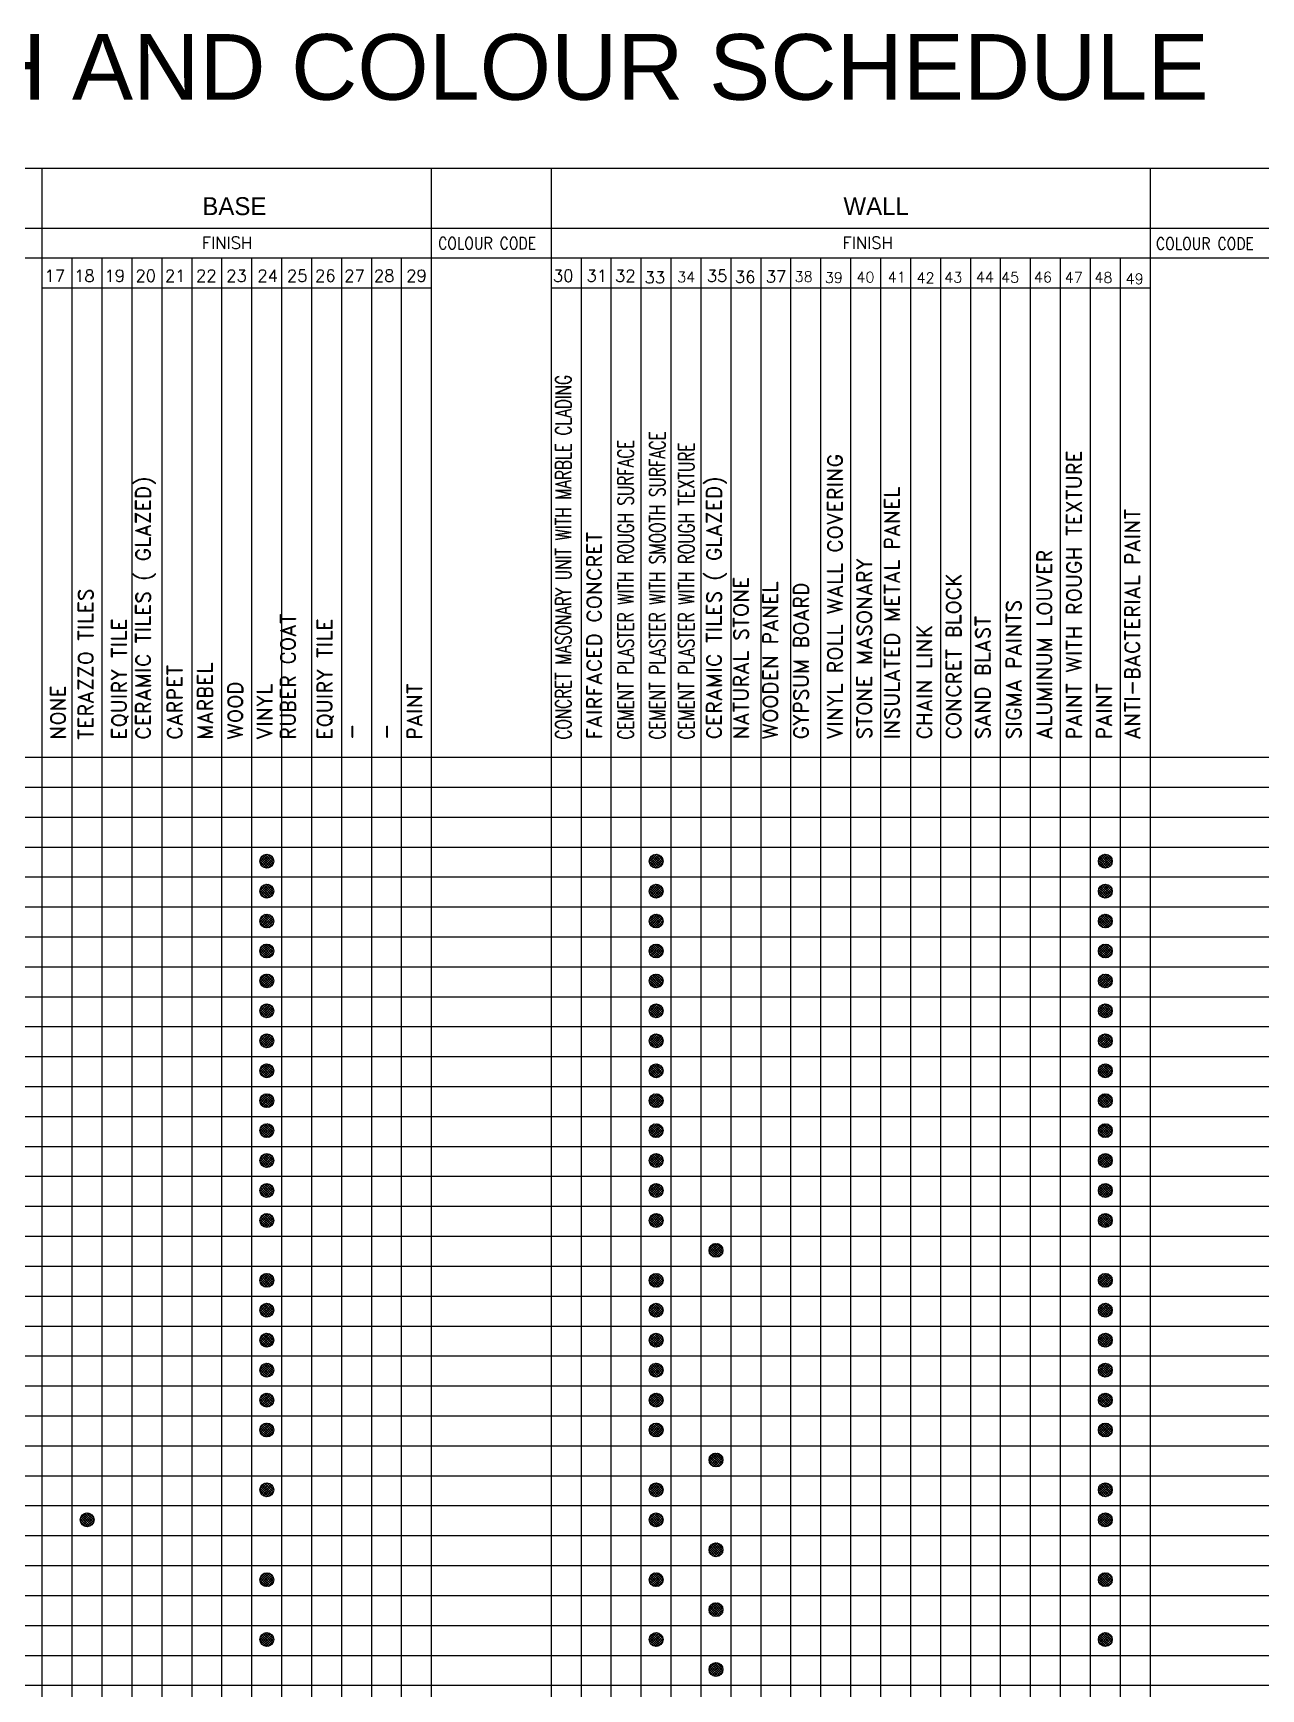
# Model space of a CAD drawing. Extents: x 290399 to 378179, y 5840 to 69216.
# Drawn here: x 310751 to 334119, y 37691 to 69216 of the extents above; entities that cross this region are included whole.
import ezdxf

# ---------------------------------------------------------------- set-up
doc = ezdxf.new("R2010")
doc.units = 0
doc.layers.get('0').update_dxf_attribs({"color": 4, "linetype": 'CONTINUOUS'})
doc.layers.add('TEXT', color=2, linetype='CONTINUOUS')
doc.styles.add('EBORD2', font='romand.shx')
doc.styles.add('STYLE1', font='andlso.ttf')
doc.styles.add('STYLE2', font='swissek.ttf')

msp = doc.modelspace()

# ---------------------------------------------------------------- linework, layer by layer
at = {"color": 2}
for p, q in [((290399, 66645), (378179, 66645)), ((310919, 66645), (310919, 5840)), ((318329, 66645), (318329, 5840)), ((320609, 66645), (320609, 5840)), ((332009, 66645), (332009, 5840)), ((299519, 65505), (378179, 65505)), ((290399, 64935), (378179, 64935)), ((310919, 64365), (318329, 64365)), ((320609, 64365), (332009, 64365)), ((315066, 53442), (315206, 53582)), ((315193, 53318), (315066, 53445)), ((315234, 53323), (315071, 53486)), ((315074, 53404), (315244, 53574)), ((315074, 53496), (315152, 53574)), ((315266, 53337), (315085, 53518)), ((315125, 53340), (315088, 53377)), ((315090, 53374), (315274, 53559)), ((315292, 53357), (315105, 53544)), ((315112, 53350), (315298, 53537)), ((315312, 53383), (315131, 53564)), ((315140, 53332), (315317, 53509)), ((315326, 53415), (315163, 53578)), ((315174, 53320), (315328, 53474)), ((315330, 53457), (315205, 53582)), ((315220, 53320), (315329, 53429)), ((315305, 53529), (315276, 53557)), ((322610, 53318), (322476, 53452)), ((322477, 53436), (322623, 53582)), ((322481, 53486), (322572, 53578)), ((322649, 53325), (322482, 53492)), ((322486, 53399), (322659, 53572)), ((322551, 53331), (322489, 53393)), ((322681, 53340), (322497, 53523)), ((322503, 53370), (322688, 53556)), ((322706, 53361), (322518, 53548)), ((322526, 53347), (322712, 53533)), ((322725, 53388), (322545, 53567)), ((322554, 53329), (322729, 53504)), ((322737, 53421), (322579, 53579)), ((322590, 53319), (322739, 53468)), ((322740, 53465), (322623, 53582)), ((322639, 53322), (322737, 53420)), ((331026, 53463), (331146, 53582)), ((331177, 53319), (331027, 53470)), ((331029, 53420), (331189, 53579)), ((331130, 53321), (331029, 53422)), ((331213, 53330), (331038, 53505)), ((331042, 53387), (331222, 53566)), ((331241, 53347), (331055, 53534)), ((331062, 53360), (331249, 53547)), ((331264, 53371), (331079, 53556)), ((331087, 53339), (331270, 53522)), ((331281, 53400), (331108, 53573)), ((331118, 53324), (331284, 53490)), ((331290, 53437), (331145, 53582)), ((331158, 53318), (331290, 53451)), ((331285, 53488), (331196, 53577)), ((331219, 53333), (331276, 53390)), ((315066, 52890), (315189, 53012)), ((315070, 52847), (315231, 53008)), ((315083, 52815), (315264, 52995)), ((315103, 52788), (315290, 52975)), ((315300, 52796), (315114, 52982)), ((315318, 52824), (315142, 53000)), ((315329, 52860), (315177, 53011)), ((315328, 52907), (315225, 53010)), ((322476, 52882), (322606, 53013)), ((322481, 52842), (322647, 53007)), ((322493, 52945), (322543, 52996)), ((322496, 52810), (322678, 52993)), ((322691, 52777), (322505, 52963)), ((322517, 52785), (322704, 52972)), ((322713, 52800), (322528, 52986)), ((322730, 52829), (322557, 53002)), ((322740, 52866), (322594, 53012)), ((322736, 52916), (322644, 53008)), ((331027, 52864), (331174, 53012)), ((331030, 52914), (331125, 53008)), ((331037, 52828), (331210, 53002)), ((331054, 52799), (331239, 52985)), ((331251, 52786), (331063, 52973)), ((331077, 52776), (331262, 52962)), ((331271, 52811), (331089, 52993)), ((331285, 52843), (331121, 53007)), ((331290, 52884), (331162, 53013)), ((331271, 52949), (331227, 52993)), ((315210, 52748), (315066, 52892)), ((315158, 52754), (315072, 52840)), ((315247, 52757), (315075, 52929)), ((315277, 52774), (315092, 52959)), ((315129, 52768), (315311, 52950)), ((315160, 52753), (315325, 52918)), ((315201, 52748), (315330, 52877)), ((315265, 52766), (315312, 52813)), ((322626, 52749), (322477, 52898)), ((322578, 52752), (322479, 52850)), ((322662, 52759), (322487, 52934)), ((322543, 52765), (322723, 52945)), ((322576, 52752), (322736, 52913)), ((322618, 52748), (322740, 52870)), ((331150, 52748), (331026, 52872)), ((331192, 52752), (331030, 52914)), ((331224, 52766), (331044, 52947)), ((331072, 52780), (331058, 52794)), ((331106, 52759), (331280, 52933)), ((331142, 52749), (331289, 52897)), ((331191, 52752), (331286, 52848)), ((315067, 52292), (315217, 52441)), ((315225, 52181), (315068, 52337)), ((315069, 52340), (315169, 52439)), ((315077, 52256), (315252, 52431)), ((315259, 52193), (315080, 52371)), ((315095, 52227), (315281, 52413)), ((315286, 52211), (315099, 52398)), ((315118, 52205), (315304, 52390)), ((315308, 52236), (315124, 52420)), ((315148, 52188), (315320, 52361)), ((315323, 52267), (315154, 52435)), ((315330, 52305), (315193, 52443)), ((315320, 52362), (315249, 52432)), ((322477, 52331), (322587, 52441)), ((322478, 52286), (322633, 52440)), ((322640, 52182), (322480, 52343)), ((322490, 52251), (322667, 52429)), ((322673, 52195), (322493, 52376)), ((322508, 52224), (322695, 52410)), ((322700, 52215), (322513, 52402)), ((322532, 52202), (322717, 52386)), ((322720, 52240), (322538, 52423)), ((322563, 52186), (322732, 52356)), ((322735, 52272), (322570, 52437)), ((322740, 52312), (322610, 52443)), ((322723, 52375), (322673, 52426)), ((331026, 52311), (331158, 52443)), ((331032, 52271), (331198, 52437)), ((331205, 52186), (331034, 52357)), ((331041, 52372), (331097, 52428)), ((331047, 52239), (331229, 52422)), ((331235, 52202), (331050, 52387)), ((331067, 52214), (331254, 52401)), ((331259, 52224), (331072, 52411)), ((331094, 52195), (331274, 52374)), ((331277, 52252), (331100, 52429)), ((331127, 52182), (331287, 52341)), ((331288, 52287), (331135, 52441)), ((331289, 52333), (331181, 52441)), ((315180, 52179), (315067, 52292)), ((315184, 52179), (315330, 52324)), ((315235, 52183), (315325, 52273)), ((322598, 52178), (322476, 52300)), ((322601, 52178), (322740, 52317)), ((322656, 52187), (322732, 52263)), ((331167, 52178), (331026, 52319)), ((331113, 52186), (331034, 52265)), ((331170, 52179), (331290, 52298)), ((315066, 51738), (315201, 51873)), ((315198, 51608), (315066, 51741)), ((315238, 51614), (315072, 51780)), ((315073, 51698), (315240, 51866)), ((315078, 51796), (315143, 51861)), ((315270, 51629), (315087, 51812)), ((315088, 51667), (315271, 51851)), ((315295, 51650), (315108, 51837)), ((315109, 51643), (315296, 51829)), ((315314, 51677), (315134, 51856)), ((315136, 51623), (315315, 51802)), ((315327, 51710), (315168, 51869)), ((315170, 51611), (315327, 51769)), ((315330, 51753), (315211, 51872)), ((315214, 51609), (315330, 51725)), ((322476, 51731), (322618, 51872)), ((322615, 51608), (322476, 51748)), ((322483, 51784), (322565, 51865)), ((322484, 51693), (322655, 51864)), ((322654, 51616), (322484, 51786)), ((322684, 51632), (322500, 51816)), ((322501, 51663), (322685, 51848)), ((322708, 51654), (322521, 51840)), ((322523, 51639), (322709, 51826)), ((322727, 51681), (322549, 51859)), ((322551, 51621), (322727, 51798)), ((322738, 51716), (322583, 51870)), ((322586, 51610), (322739, 51763)), ((322739, 51761), (322629, 51871)), ((322632, 51610), (322738, 51717)), ((331027, 51759), (331139, 51871)), ((331028, 51714), (331184, 51870)), ((331182, 51610), (331028, 51764)), ((331136, 51610), (331028, 51719)), ((331217, 51622), (331039, 51799)), ((331040, 51680), (331218, 51858)), ((331244, 51640), (331058, 51827)), ((331059, 51653), (331246, 51840)), ((331266, 51664), (331082, 51849)), ((331083, 51631), (331267, 51815)), ((331282, 51694), (331112, 51864)), ((331114, 51616), (331283, 51785)), ((331290, 51732), (331150, 51872)), ((331153, 51608), (331290, 51746)), ((331282, 51787), (331204, 51864)), ((315138, 51622), (315080, 51680)), ((322561, 51617), (322485, 51693)), ((331208, 51618), (331281, 51690)), ((315067, 51186), (315183, 51302)), ((315215, 51039), (315067, 51187)), ((315069, 51142), (315227, 51300)), ((315165, 51042), (315070, 51138)), ((315251, 51049), (315077, 51223)), ((315081, 51108), (315260, 51287)), ((315280, 51066), (315094, 51252)), ((315100, 51081), (315287, 51268)), ((315303, 51089), (315117, 51275)), ((315125, 51060), (315309, 51243)), ((315320, 51118), (315146, 51292)), ((315156, 51045), (315324, 51212)), ((315329, 51154), (315182, 51302)), ((315195, 51038), (315330, 51173)), ((315326, 51204), (315232, 51298)), ((315254, 51050), (315318, 51115)), ((322476, 51178), (322601, 51302)), ((322631, 51040), (322478, 51193)), ((322584, 51040), (322478, 51147)), ((322480, 51136), (322642, 51298)), ((322666, 51051), (322489, 51228)), ((322494, 51104), (322675, 51285)), ((322504, 51252), (322527, 51275)), ((322694, 51069), (322507, 51256)), ((322514, 51077), (322701, 51265)), ((322716, 51093), (322531, 51278)), ((322540, 51057), (322721, 51239)), ((322732, 51123), (322561, 51294)), ((322572, 51043), (322735, 51207)), ((322740, 51161), (322599, 51302)), ((322613, 51038), (322740, 51166)), ((322733, 51214), (322652, 51295)), ((322679, 51059), (322720, 51099)), ((331026, 51159), (331169, 51302)), ((331155, 51038), (331026, 51168)), ((331196, 51043), (331031, 51208)), ((331032, 51211), (331117, 51296)), ((331035, 51122), (331206, 51294)), ((331091, 51056), (331044, 51103)), ((331228, 51058), (331046, 51240)), ((331051, 51092), (331236, 51277)), ((331253, 51078), (331066, 51265)), ((331074, 51068), (331260, 51255)), ((331273, 51105), (331092, 51285)), ((331102, 51051), (331278, 51227)), ((331286, 51137), (331125, 51299)), ((331137, 51040), (331289, 51191)), ((331290, 51180), (331167, 51302)), ((331184, 51040), (331288, 51145)), ((315066, 50587), (315212, 50732)), ((315186, 50469), (315066, 50588)), ((315229, 50472), (315069, 50631)), ((315071, 50637), (315161, 50727)), ((315076, 50550), (315249, 50723)), ((315262, 50485), (315082, 50664)), ((315093, 50520), (315278, 50706)), ((315289, 50504), (315102, 50691)), ((315115, 50497), (315301, 50683)), ((315310, 50529), (315127, 50712)), ((315144, 50480), (315319, 50655)), ((315324, 50561), (315158, 50727)), ((315180, 50469), (315329, 50619)), ((315330, 50601), (315198, 50733)), ((315228, 50471), (315327, 50571)), ((315315, 50662), (315260, 50717)), ((322604, 50468), (322476, 50596)), ((322477, 50580), (322628, 50731)), ((322479, 50628), (322581, 50730)), ((322645, 50473), (322481, 50637)), ((322488, 50545), (322664, 50720)), ((322677, 50487), (322495, 50669)), ((322537, 50489), (322497, 50529)), ((322506, 50517), (322692, 50703)), ((322702, 50508), (322515, 50695)), ((322529, 50494), (322714, 50679)), ((322722, 50534), (322541, 50715)), ((322559, 50478), (322731, 50650)), ((322736, 50566), (322574, 50728)), ((322596, 50469), (322740, 50613)), ((322740, 50608), (322616, 50732)), ((322647, 50474), (322735, 50561)), ((322712, 50682), (322690, 50705)), ((331026, 50606), (331152, 50733)), ((331172, 50469), (331026, 50614)), ((331031, 50565), (331194, 50728)), ((331121, 50473), (331031, 50563)), ((331209, 50478), (331036, 50651)), ((331044, 50533), (331226, 50714)), ((331049, 50676), (331083, 50709)), ((331238, 50495), (331053, 50680)), ((331065, 50507), (331252, 50694)), ((331261, 50517), (331075, 50704)), ((331091, 50487), (331272, 50668)), ((331279, 50546), (331104, 50721)), ((331123, 50473), (331286, 50636)), ((331289, 50582), (331140, 50731)), ((331164, 50468), (331290, 50594)), ((331287, 50630), (331188, 50729)), ((331234, 50492), (331266, 50524)), ((315066, 50017), (315212, 50162)), ((315071, 50067), (315161, 50157)), ((315076, 49980), (315249, 50153)), ((315093, 49950), (315278, 50136)), ((315310, 49959), (315127, 50142)), ((315324, 49991), (315158, 50157)), ((315330, 50031), (315198, 50163)), ((315315, 50092), (315260, 50147)), ((322477, 50010), (322628, 50161)), ((322479, 50058), (322581, 50160)), ((322488, 49975), (322664, 50150)), ((322506, 49947), (322692, 50133)), ((322702, 49938), (322515, 50125)), ((322722, 49964), (322541, 50145)), ((322736, 49996), (322574, 50158)), ((322740, 50038), (322616, 50162)), ((322712, 50112), (322690, 50135)), ((331026, 50036), (331152, 50163)), ((331031, 49995), (331194, 50158)), ((331044, 49963), (331226, 50144)), ((331049, 50106), (331083, 50139)), ((331261, 49947), (331075, 50134)), ((331279, 49976), (331104, 50151)), ((331289, 50012), (331140, 50161)), ((331287, 50060), (331188, 50159)), ((315186, 49899), (315066, 50018)), ((315229, 49902), (315069, 50061)), ((315262, 49915), (315082, 50094)), ((315289, 49934), (315102, 50121)), ((315115, 49927), (315301, 50113)), ((315144, 49910), (315319, 50085)), ((315180, 49899), (315329, 50049)), ((315228, 49901), (315327, 50001)), ((322604, 49898), (322476, 50026)), ((322645, 49903), (322481, 50067)), ((322677, 49917), (322495, 50099)), ((322537, 49919), (322497, 49959)), ((322529, 49924), (322714, 50109)), ((322559, 49908), (322731, 50080)), ((322596, 49899), (322740, 50043)), ((322647, 49904), (322735, 49991)), ((331172, 49899), (331026, 50044)), ((331121, 49903), (331031, 49993)), ((331209, 49908), (331036, 50081)), ((331238, 49925), (331053, 50110)), ((331065, 49937), (331252, 50124)), ((331091, 49917), (331272, 50098)), ((331123, 49903), (331286, 50066)), ((331164, 49898), (331290, 50024)), ((331234, 49922), (331266, 49954)), ((315068, 49482), (315177, 49591)), ((315068, 49436), (315222, 49590)), ((315255, 49341), (315078, 49517)), ((315079, 49402), (315257, 49579)), ((315283, 49359), (315096, 49545)), ((315098, 49374), (315284, 49561)), ((315305, 49382), (315120, 49567)), ((315122, 49352), (315306, 49536)), ((315321, 49412), (315150, 49584)), ((315152, 49336), (315322, 49506)), ((315330, 49449), (315187, 49592)), ((315324, 49502), (315239, 49586)), ((322476, 49474), (322595, 49592)), ((322479, 49430), (322638, 49589)), ((322669, 49343), (322491, 49521)), ((322492, 49397), (322671, 49577)), ((322696, 49362), (322510, 49549)), ((322511, 49370), (322698, 49557)), ((322718, 49386), (322534, 49570)), ((322536, 49349), (322719, 49532)), ((322733, 49417), (322565, 49585)), ((322567, 49334), (322734, 49501)), ((322740, 49456), (322604, 49593)), ((322730, 49513), (322661, 49582)), ((331026, 49454), (331164, 49593)), ((331033, 49416), (331203, 49585)), ((331200, 49335), (331033, 49502)), ((331035, 49510), (331108, 49583)), ((331231, 49350), (331048, 49533)), ((331049, 49385), (331233, 49569)), ((331256, 49371), (331069, 49558)), ((331071, 49361), (331257, 49548)), ((331275, 49398), (331096, 49577)), ((331098, 49342), (331276, 49520)), ((331287, 49432), (331130, 49590)), ((331290, 49476), (331173, 49592)), ((315219, 49330), (315067, 49482)), ((315172, 49330), (315068, 49435)), ((315190, 49328), (315330, 49468)), ((315244, 49336), (315322, 49414)), ((322591, 49329), (322477, 49443)), ((322635, 49331), (322479, 49488)), ((322607, 49328), (322740, 49461)), ((322667, 49342), (322727, 49402)), ((331161, 49328), (331026, 49463)), ((331103, 49340), (331038, 49405)), ((331132, 49331), (331288, 49486)), ((331177, 49329), (331289, 49441)), ((315066, 48882), (315207, 49022)), ((315192, 48758), (315066, 48884)), ((315233, 48763), (315071, 48926)), ((315074, 48935), (315153, 49015)), ((315074, 48844), (315245, 49014)), ((315266, 48777), (315084, 48958)), ((315090, 48814), (315275, 48998)), ((315292, 48797), (315104, 48984)), ((315112, 48790), (315299, 48976)), ((315312, 48823), (315130, 49004)), ((315140, 48771), (315317, 48948)), ((315326, 48855), (315163, 49018)), ((315175, 48760), (315328, 48914)), ((315330, 48896), (315204, 49023)), ((315221, 48760), (315328, 48868)), ((315307, 48966), (315274, 48999)), ((322609, 48758), (322476, 48891)), ((322477, 48875), (322623, 49022)), ((322480, 48925), (322574, 49018)), ((322649, 48764), (322482, 48931)), ((322486, 48839), (322660, 49012)), ((322680, 48779), (322497, 48962)), ((322503, 48810), (322689, 48995)), ((322705, 48800), (322518, 48987)), ((322526, 48786), (322712, 48972)), ((322724, 48827), (322545, 49007)), ((322555, 48769), (322729, 48943)), ((322737, 48860), (322578, 49019)), ((322591, 48759), (322739, 48907)), ((322740, 48904), (322622, 49022)), ((331026, 48902), (331146, 49022)), ((331177, 48759), (331027, 48909)), ((331029, 48859), (331189, 49019)), ((331212, 48770), (331037, 48945)), ((331042, 48826), (331222, 49006)), ((331241, 48787), (331055, 48973)), ((331062, 48799), (331249, 48987)), ((331264, 48811), (331078, 48996)), ((331087, 48779), (331270, 48961)), ((331280, 48840), (331108, 49013)), ((331119, 48764), (331284, 48930)), ((331290, 48877), (331144, 49022)), ((331159, 48758), (331290, 48890)), ((331285, 48927), (331195, 49017)), ((315122, 48782), (315090, 48814)), ((322549, 48772), (322489, 48832)), ((322640, 48762), (322737, 48859)), ((331129, 48761), (331029, 48861)), ((331220, 48773), (331275, 48828)), ((315066, 48312), (315207, 48452)), ((315192, 48188), (315066, 48314)), ((315233, 48193), (315071, 48356)), ((315074, 48365), (315153, 48445)), ((315074, 48274), (315245, 48444)), ((315266, 48207), (315084, 48388)), ((315090, 48244), (315275, 48428)), ((315122, 48212), (315090, 48244)), ((315292, 48227), (315104, 48414)), ((315112, 48220), (315299, 48406)), ((315312, 48253), (315130, 48434)), ((315140, 48201), (315317, 48378)), ((315326, 48285), (315163, 48448)), ((315175, 48190), (315328, 48344)), ((315330, 48326), (315204, 48453)), ((315221, 48190), (315328, 48298)), ((315307, 48396), (315274, 48429)), ((322609, 48188), (322476, 48321)), ((322477, 48305), (322623, 48452)), ((322480, 48355), (322574, 48448)), ((322649, 48194), (322482, 48361)), ((322486, 48269), (322660, 48442)), ((322549, 48202), (322489, 48262)), ((322680, 48209), (322497, 48392)), ((322503, 48240), (322689, 48425)), ((322705, 48230), (322518, 48417)), ((322526, 48216), (322712, 48402)), ((322724, 48257), (322545, 48437)), ((322555, 48199), (322729, 48373)), ((322737, 48290), (322578, 48449)), ((322591, 48189), (322739, 48337)), ((322740, 48334), (322622, 48452)), ((322640, 48192), (322737, 48289)), ((331026, 48332), (331146, 48452)), ((331177, 48189), (331027, 48339)), ((331029, 48289), (331189, 48449)), ((331129, 48191), (331029, 48291)), ((331212, 48200), (331037, 48375)), ((331042, 48256), (331222, 48436)), ((331241, 48217), (331055, 48403)), ((331062, 48229), (331249, 48417)), ((331264, 48241), (331078, 48426)), ((331087, 48209), (331270, 48391)), ((331280, 48270), (331108, 48443)), ((331119, 48194), (331284, 48360)), ((331290, 48307), (331144, 48452)), ((331159, 48188), (331290, 48320)), ((331285, 48357), (331195, 48447)), ((331220, 48203), (331275, 48258)), ((315067, 47731), (315217, 47881)), ((315179, 47619), (315067, 47731)), ((315224, 47621), (315068, 47776)), ((315069, 47779), (315170, 47880)), ((315078, 47695), (315253, 47871)), ((315258, 47632), (315080, 47810)), ((315095, 47667), (315281, 47853)), ((315286, 47651), (315099, 47838)), ((315119, 47644), (315304, 47830)), ((315307, 47675), (315123, 47859)), ((315148, 47628), (315321, 47800)), ((315323, 47706), (315154, 47875)), ((315185, 47619), (315330, 47763)), ((315330, 47745), (315192, 47883)), ((315236, 47624), (315325, 47712)), ((315321, 47800), (315248, 47873)), ((322597, 47618), (322476, 47739)), ((322477, 47770), (322588, 47881)), ((322478, 47725), (322633, 47880)), ((322640, 47622), (322480, 47782)), ((322490, 47691), (322668, 47868)), ((322673, 47635), (322493, 47815)), ((322509, 47663), (322695, 47850)), ((322699, 47654), (322512, 47842)), ((322533, 47641), (322717, 47826)), ((322720, 47680), (322538, 47862)), ((322563, 47626), (322733, 47795)), ((322735, 47711), (322569, 47877)), ((322602, 47618), (322740, 47757)), ((322740, 47751), (322609, 47883)), ((322657, 47627), (322731, 47701)), ((322724, 47814), (322671, 47867)), ((331026, 47750), (331159, 47883)), ((331166, 47618), (331026, 47758)), ((331032, 47710), (331198, 47876)), ((331204, 47626), (331034, 47796)), ((331112, 47626), (331034, 47704)), ((331040, 47810), (331098, 47868)), ((331047, 47679), (331230, 47862)), ((331234, 47642), (331050, 47827)), ((331068, 47654), (331255, 47841)), ((331258, 47664), (331072, 47851)), ((331095, 47634), (331274, 47814)), ((331277, 47692), (331100, 47869)), ((331128, 47621), (331287, 47781)), ((331288, 47726), (331134, 47880)), ((331171, 47619), (331290, 47737)), ((331289, 47772), (331180, 47881)), ((315067, 47161), (315217, 47311)), ((315069, 47209), (315170, 47310)), ((315078, 47125), (315253, 47301)), ((315307, 47105), (315123, 47289)), ((315323, 47136), (315154, 47305)), ((315330, 47175), (315192, 47313)), ((315321, 47230), (315248, 47303)), ((322477, 47200), (322588, 47311)), ((322478, 47155), (322633, 47310)), ((322490, 47121), (322668, 47298)), ((322720, 47110), (322538, 47292)), ((322735, 47141), (322569, 47307)), ((322740, 47181), (322609, 47313)), ((322724, 47244), (322671, 47297)), ((331026, 47180), (331159, 47313)), ((331032, 47140), (331198, 47306)), ((331040, 47240), (331098, 47298)), ((331047, 47109), (331230, 47292)), ((331277, 47122), (331100, 47299)), ((331288, 47156), (331134, 47310)), ((331289, 47202), (331180, 47311)), ((315179, 47049), (315067, 47161)), ((315224, 47051), (315068, 47206)), ((315258, 47062), (315080, 47240)), ((315095, 47097), (315281, 47283)), ((315286, 47081), (315099, 47268)), ((315119, 47074), (315304, 47260)), ((315148, 47058), (315321, 47230)), ((315185, 47049), (315330, 47193)), ((315236, 47054), (315325, 47142)), ((322597, 47048), (322476, 47169)), ((322640, 47052), (322480, 47212)), ((322673, 47065), (322493, 47245)), ((322509, 47093), (322695, 47280)), ((322699, 47084), (322512, 47272)), ((322533, 47071), (322717, 47256)), ((322563, 47056), (322733, 47225)), ((322602, 47048), (322740, 47187)), ((322657, 47057), (322731, 47131)), ((331166, 47048), (331026, 47188)), ((331204, 47056), (331034, 47226)), ((331112, 47056), (331034, 47134)), ((331234, 47072), (331050, 47257)), ((331068, 47084), (331255, 47271)), ((331258, 47094), (331072, 47281)), ((331095, 47064), (331274, 47244)), ((331128, 47051), (331287, 47211)), ((331171, 47049), (331290, 47167)), ((315067, 46591), (315217, 46741)), ((315069, 46639), (315170, 46740)), ((315078, 46555), (315253, 46731)), ((315258, 46492), (315080, 46670)), ((315095, 46527), (315281, 46713)), ((315286, 46511), (315099, 46698)), ((315119, 46504), (315304, 46690)), ((315307, 46535), (315123, 46719)), ((315148, 46488), (315321, 46660)), ((315323, 46566), (315154, 46735)), ((315330, 46605), (315192, 46743)), ((315321, 46660), (315248, 46733)), ((322477, 46630), (322588, 46741)), ((322478, 46585), (322633, 46740)), ((322490, 46551), (322668, 46728)), ((322673, 46495), (322493, 46675)), ((322509, 46523), (322695, 46710)), ((322699, 46514), (322512, 46702)), ((322533, 46501), (322717, 46686)), ((322720, 46540), (322538, 46722)), ((322735, 46571), (322569, 46737)), ((322740, 46611), (322609, 46743)), ((322724, 46674), (322671, 46727)), ((331026, 46610), (331159, 46743)), ((331032, 46570), (331198, 46736)), ((331040, 46670), (331098, 46728)), ((331047, 46539), (331230, 46722)), ((331234, 46502), (331050, 46687)), ((331068, 46514), (331255, 46701)), ((331258, 46524), (331072, 46711)), ((331095, 46494), (331274, 46674)), ((331277, 46552), (331100, 46729)), ((331288, 46586), (331134, 46740)), ((331289, 46632), (331180, 46741)), ((315179, 46479), (315067, 46591)), ((315224, 46481), (315068, 46636)), ((315185, 46479), (315330, 46623)), ((315236, 46484), (315325, 46572)), ((322597, 46478), (322476, 46599)), ((322640, 46482), (322480, 46642)), ((322563, 46486), (322733, 46655)), ((322602, 46478), (322740, 46617)), ((322657, 46487), (322731, 46561)), ((331166, 46478), (331026, 46618)), ((331204, 46486), (331034, 46656)), ((331112, 46486), (331034, 46564)), ((331128, 46481), (331287, 46641)), ((331171, 46479), (331290, 46597)), ((323616, 46051), (323737, 46172)), ((323753, 45908), (323616, 46045)), ((323620, 46008), (323780, 46169)), ((323792, 45915), (323623, 46084)), ((323633, 45976), (323813, 46156)), ((323822, 45931), (323639, 46115)), ((323652, 45949), (323839, 46136)), ((323847, 45952), (323660, 46139)), ((323678, 45928), (323860, 46111)), ((323866, 45980), (323687, 46158)), ((323709, 45914), (323875, 46079)), ((323878, 46014), (323721, 46170)), ((323749, 45908), (323880, 46039)), ((323879, 46058), (323766, 46171)), ((323697, 45918), (323626, 45989)), ((323812, 45924), (323864, 45976)), ((315067, 45491), (315177, 45601)), ((315219, 45340), (315067, 45491)), ((315068, 45446), (315223, 45600)), ((315171, 45341), (315068, 45444)), ((315254, 45350), (315078, 45526)), ((315080, 45411), (315257, 45589)), ((315282, 45368), (315096, 45554)), ((315098, 45384), (315285, 45570)), ((315305, 45392), (315120, 45577)), ((315122, 45362), (315307, 45546)), ((315321, 45421), (315149, 45593)), ((315153, 45346), (315322, 45516)), ((315330, 45459), (315186, 45602)), ((315191, 45338), (315330, 45477)), ((315324, 45510), (315238, 45596)), ((315246, 45347), (315322, 45423)), ((322476, 45483), (322596, 45602)), ((322590, 45339), (322477, 45452)), ((322635, 45341), (322478, 45497)), ((322479, 45440), (322639, 45599)), ((322669, 45353), (322490, 45531)), ((322492, 45407), (322672, 45586)), ((322696, 45371), (322509, 45558)), ((322512, 45380), (322699, 45567)), ((322718, 45396), (322534, 45580)), ((322537, 45359), (322720, 45542)), ((322733, 45427), (322564, 45595)), ((322568, 45344), (322734, 45510)), ((322740, 45465), (322603, 45603)), ((322608, 45338), (322740, 45471)), ((322730, 45522), (322659, 45592)), ((322669, 45353), (322726, 45410)), ((331026, 45464), (331165, 45603)), ((331160, 45338), (331026, 45472)), ((331199, 45345), (331032, 45512)), ((331034, 45425), (331203, 45595)), ((331035, 45519), (331110, 45593)), ((331101, 45351), (331039, 45413)), ((331231, 45360), (331047, 45543)), ((331049, 45395), (331233, 45579)), ((331256, 45381), (331068, 45568)), ((331071, 45371), (331258, 45557)), ((331275, 45408), (331095, 45587)), ((331099, 45352), (331276, 45530)), ((331287, 45441), (331129, 45599)), ((331133, 45340), (331288, 45495)), ((331290, 45485), (331173, 45602)), ((331178, 45340), (331289, 45450)), ((315067, 44921), (315177, 45031)), ((315219, 44770), (315067, 44921)), ((315068, 44876), (315223, 45030)), ((315171, 44771), (315068, 44874)), ((315254, 44780), (315078, 44956)), ((315080, 44841), (315257, 45019)), ((315282, 44798), (315096, 44984)), ((315098, 44814), (315285, 45000)), ((315305, 44822), (315120, 45007)), ((315122, 44792), (315307, 44976)), ((315321, 44851), (315149, 45023)), ((315153, 44776), (315322, 44946)), ((315330, 44889), (315186, 45032)), ((315191, 44768), (315330, 44907)), ((315324, 44940), (315238, 45026)), ((315246, 44777), (315322, 44853)), ((322476, 44913), (322596, 45032)), ((322590, 44769), (322477, 44882)), ((322635, 44771), (322478, 44927)), ((322479, 44870), (322639, 45029)), ((322669, 44783), (322490, 44961)), ((322492, 44837), (322672, 45016)), ((322696, 44801), (322509, 44988)), ((322512, 44810), (322699, 44997)), ((322718, 44826), (322534, 45010)), ((322537, 44789), (322720, 44972)), ((322733, 44857), (322564, 45025)), ((322568, 44774), (322734, 44940)), ((322740, 44895), (322603, 45033)), ((322608, 44768), (322740, 44901)), ((322730, 44952), (322659, 45022)), ((322669, 44783), (322726, 44840)), ((331026, 44894), (331165, 45033)), ((331160, 44768), (331026, 44902)), ((331199, 44775), (331032, 44942)), ((331034, 44855), (331203, 45025)), ((331035, 44949), (331110, 45023)), ((331101, 44781), (331039, 44843)), ((331231, 44790), (331047, 44973)), ((331049, 44825), (331233, 45009)), ((331256, 44811), (331068, 44998)), ((331071, 44801), (331258, 44987)), ((331275, 44838), (331095, 45017)), ((331099, 44782), (331276, 44960)), ((331287, 44871), (331129, 45029)), ((331133, 44770), (331288, 44925)), ((331290, 44915), (331173, 45032)), ((331178, 44770), (331289, 44880)), ((315067, 44351), (315177, 44461)), ((315068, 44306), (315223, 44460)), ((315321, 44281), (315149, 44453)), ((315330, 44319), (315186, 44462)), ((315324, 44370), (315238, 44456)), ((322476, 44343), (322596, 44462)), ((322479, 44300), (322639, 44459)), ((322733, 44287), (322564, 44455)), ((322740, 44325), (322603, 44463)), ((322730, 44382), (322659, 44452)), ((331026, 44324), (331165, 44463)), ((331034, 44285), (331203, 44455)), ((331035, 44379), (331110, 44453)), ((331287, 44301), (331129, 44459)), ((331290, 44345), (331173, 44462)), ((315219, 44200), (315067, 44351)), ((315171, 44201), (315068, 44304)), ((315254, 44210), (315078, 44386)), ((315080, 44271), (315257, 44449)), ((315282, 44228), (315096, 44414)), ((315098, 44244), (315285, 44430)), ((315305, 44252), (315120, 44437)), ((315122, 44222), (315307, 44406)), ((315153, 44206), (315322, 44376)), ((315191, 44198), (315330, 44337)), ((315246, 44207), (315322, 44283)), ((322590, 44199), (322477, 44312)), ((322635, 44201), (322478, 44357)), ((322669, 44213), (322490, 44391)), ((322492, 44267), (322672, 44446)), ((322696, 44231), (322509, 44418)), ((322512, 44240), (322699, 44427)), ((322718, 44256), (322534, 44440)), ((322537, 44219), (322720, 44402)), ((322568, 44204), (322734, 44370)), ((322608, 44198), (322740, 44331)), ((322669, 44213), (322726, 44270)), ((331160, 44198), (331026, 44332)), ((331199, 44205), (331032, 44372)), ((331101, 44211), (331039, 44273)), ((331231, 44220), (331047, 44403)), ((331049, 44255), (331233, 44439)), ((331256, 44241), (331068, 44428)), ((331071, 44231), (331258, 44417)), ((331275, 44268), (331095, 44447)), ((331099, 44212), (331276, 44390)), ((331133, 44200), (331288, 44355)), ((331178, 44200), (331289, 44310)), ((315066, 43768), (315191, 43892)), ((315070, 43726), (315232, 43888)), ((315084, 43694), (315265, 43875)), ((315276, 43653), (315091, 43838)), ((315094, 43842), (315117, 43865)), ((315104, 43667), (315291, 43855)), ((315299, 43675), (315113, 43862)), ((315130, 43647), (315311, 43829)), ((315318, 43703), (315141, 43880)), ((315329, 43738), (315176, 43891)), ((315328, 43785), (315223, 43890)), ((322476, 43761), (322608, 43893)), ((322482, 43721), (322648, 43887)), ((322491, 43822), (322547, 43878)), ((322497, 43689), (322679, 43872)), ((322690, 43656), (322504, 43842)), ((322517, 43664), (322704, 43851)), ((322713, 43679), (322527, 43865)), ((322544, 43645), (322724, 43824)), ((322730, 43708), (322556, 43882)), ((322739, 43744), (322592, 43892)), ((322736, 43794), (322642, 43888)), ((331027, 43743), (331175, 43892)), ((331030, 43792), (331127, 43889)), ((331037, 43707), (331211, 43881)), ((331223, 43645), (331043, 43826)), ((331054, 43678), (331240, 43864)), ((331250, 43665), (331063, 43852)), ((331078, 43655), (331263, 43841)), ((331270, 43690), (331088, 43873)), ((331285, 43722), (331120, 43887)), ((331290, 43762), (331160, 43893)), ((331273, 43825), (331223, 43876)), ((315208, 43628), (315066, 43770)), ((315155, 43635), (315073, 43718)), ((315246, 43637), (315075, 43808)), ((315162, 43633), (315325, 43797)), ((315203, 43628), (315330, 43756)), ((315269, 43649), (315310, 43689)), ((322625, 43629), (322477, 43777)), ((322575, 43632), (322480, 43728)), ((322661, 43639), (322487, 43813)), ((322577, 43632), (322737, 43791)), ((322620, 43629), (322740, 43748)), ((331148, 43628), (331026, 43750)), ((331190, 43632), (331030, 43793)), ((331107, 43638), (331280, 43812)), ((331143, 43629), (331290, 43775)), ((331193, 43633), (331286, 43725)), ((315067, 43170), (315218, 43321)), ((315223, 43060), (315068, 43216)), ((315069, 43218), (315171, 43320)), ((315078, 43135), (315254, 43310)), ((315258, 43072), (315080, 43250)), ((315096, 43107), (315282, 43293)), ((315285, 43091), (315098, 43277)), ((315119, 43084), (315304, 43269)), ((315307, 43115), (315123, 43299)), ((315149, 43068), (315321, 43240)), ((315323, 43145), (315153, 43315)), ((315186, 43059), (315330, 43203)), ((315330, 43184), (315192, 43323)), ((315321, 43239), (315247, 43313)), ((322477, 43209), (322589, 43321)), ((322478, 43164), (322634, 43320)), ((322639, 43062), (322479, 43221)), ((322490, 43130), (322668, 43308)), ((322672, 43075), (322492, 43254)), ((322509, 43103), (322696, 43290)), ((322699, 43094), (322512, 43281)), ((322533, 43081), (322717, 43265)), ((322720, 43119), (322537, 43302)), ((322564, 43066), (322733, 43235)), ((322734, 43151), (322568, 43317)), ((322603, 43058), (322740, 43196)), ((322740, 43191), (322608, 43323)), ((322725, 43252), (322670, 43307)), ((331026, 43189), (331159, 43323)), ((331165, 43058), (331026, 43198)), ((331032, 43149), (331199, 43316)), ((331204, 43066), (331034, 43236)), ((331039, 43249), (331100, 43309)), ((331047, 43118), (331230, 43301)), ((331234, 43082), (331050, 43266)), ((331068, 43093), (331255, 43280)), ((331258, 43104), (331071, 43290)), ((331095, 43074), (331274, 43253)), ((331277, 43131), (331099, 43309)), ((331128, 43061), (331287, 43220)), ((331288, 43166), (331133, 43320)), ((331289, 43211), (331179, 43321)), ((315178, 43059), (315067, 43170)), ((315237, 43064), (315325, 43151)), ((322596, 43059), (322476, 43178)), ((322658, 43068), (322731, 43140)), ((331111, 43067), (331035, 43143)), ((331172, 43059), (331290, 43177)), ((315066, 42616), (315202, 42753)), ((315197, 42488), (315066, 42619)), ((315237, 42494), (315072, 42659)), ((315073, 42577), (315241, 42745)), ((315077, 42673), (315146, 42742)), ((315269, 42508), (315086, 42691)), ((315088, 42546), (315272, 42730)), ((315294, 42529), (315107, 42716)), ((315110, 42522), (315297, 42709)), ((315314, 42556), (315133, 42736)), ((315137, 42503), (315316, 42681)), ((315327, 42589), (315166, 42749)), ((315171, 42491), (315328, 42647)), ((315330, 42631), (315209, 42752)), ((315215, 42489), (315329, 42603)), ((322476, 42609), (322619, 42752)), ((322614, 42488), (322476, 42626)), ((322482, 42661), (322567, 42746)), ((322652, 42496), (322483, 42665)), ((322485, 42572), (322656, 42744)), ((322558, 42498), (322486, 42570)), ((322683, 42511), (322499, 42695)), ((322501, 42542), (322686, 42727)), ((322707, 42533), (322521, 42720)), ((322524, 42518), (322710, 42705)), ((322726, 42560), (322548, 42738)), ((322552, 42501), (322728, 42677)), ((322738, 42594), (322582, 42750)), ((322587, 42490), (322739, 42641)), ((322739, 42639), (322627, 42751)), ((322634, 42490), (322738, 42595)), ((331027, 42637), (331141, 42752)), ((331181, 42490), (331028, 42643)), ((331134, 42490), (331028, 42597)), ((331029, 42593), (331185, 42750)), ((331216, 42501), (331039, 42678)), ((331041, 42559), (331219, 42738)), ((331244, 42519), (331057, 42706)), ((331060, 42532), (331247, 42719)), ((331266, 42543), (331081, 42728)), ((331084, 42510), (331268, 42694)), ((331282, 42573), (331111, 42744)), ((331115, 42495), (331283, 42663)), ((331290, 42611), (331149, 42752)), ((331154, 42488), (331290, 42624)), ((331283, 42664), (331202, 42745)), ((331211, 42499), (331279, 42567)), ((315134, 42504), (315082, 42557)), ((323616, 42061), (323737, 42182)), ((323753, 41918), (323616, 42055)), ((323620, 42018), (323780, 42179)), ((323792, 41925), (323623, 42094)), ((323697, 41928), (323626, 41999)), ((323633, 41986), (323813, 42166)), ((323822, 41941), (323639, 42125)), ((323652, 41959), (323839, 42146)), ((323847, 41962), (323660, 42149)), ((323678, 41938), (323860, 42121)), ((323866, 41990), (323687, 42168)), ((323709, 41924), (323875, 42089)), ((323878, 42024), (323721, 42180)), ((323749, 41918), (323880, 42049)), ((323879, 42068), (323766, 42181)), ((323812, 41934), (323864, 41986)), ((315330, 41479), (315197, 41613)), ((322740, 41486), (322614, 41613)), ((331026, 41484), (331154, 41613)), ((315184, 41349), (315066, 41467)), ((315067, 41465), (315213, 41612)), ((315228, 41351), (315069, 41510)), ((315070, 41515), (315164, 41608)), ((315076, 41429), (315250, 41602)), ((315261, 41364), (315082, 41543)), ((315093, 41400), (315279, 41585)), ((315288, 41383), (315101, 41570)), ((315116, 41376), (315302, 41562)), ((315309, 41408), (315126, 41591)), ((315145, 41359), (315319, 41533)), ((315324, 41439), (315157, 41606)), ((315181, 41349), (315329, 41497)), ((315230, 41352), (315327, 41449)), ((315317, 41539), (315256, 41599)), ((322602, 41348), (322476, 41474)), ((322478, 41459), (322630, 41611)), ((322478, 41506), (322583, 41610)), ((322643, 41353), (322481, 41516)), ((322488, 41424), (322665, 41600)), ((322676, 41367), (322494, 41548)), ((322532, 41372), (322500, 41404)), ((322506, 41396), (322693, 41582)), ((322702, 41387), (322514, 41574)), ((322530, 41373), (322715, 41558)), ((322722, 41413), (322540, 41594)), ((322560, 41357), (322731, 41528)), ((322736, 41445), (322573, 41608)), ((322597, 41348), (322740, 41491)), ((322650, 41355), (322734, 41439)), ((322717, 41556), (322684, 41589)), ((331170, 41349), (331026, 41493)), ((331031, 41444), (331195, 41607)), ((331119, 41354), (331032, 41441)), ((331207, 41358), (331035, 41530)), ((331045, 41412), (331227, 41593)), ((331046, 41551), (331088, 41592)), ((331237, 41374), (331052, 41559)), ((331065, 41386), (331253, 41573)), ((331261, 41397), (331074, 41583)), ((331092, 41366), (331273, 41547)), ((331278, 41425), (331103, 41601)), ((331124, 41352), (331286, 41514)), ((331289, 41460), (331138, 41611)), ((331166, 41348), (331290, 41472)), ((331288, 41508), (331186, 41610)), ((331241, 41377), (331261, 41398)), ((311647, 40929), (311759, 41041)), ((311648, 40884), (311804, 41040)), ((311660, 40850), (311838, 41028)), ((311861, 40807), (311675, 40994)), ((311679, 40823), (311866, 41010)), ((311884, 40831), (311699, 41016)), ((311703, 40801), (311887, 40985)), ((311901, 40860), (311728, 41033)), ((311910, 40897), (311765, 41042)), ((311905, 40948), (311816, 41037)), ((322476, 40921), (322597, 41042)), ((322480, 40878), (322640, 41039)), ((322493, 40846), (322673, 41026)), ((322695, 40811), (322508, 40997)), ((322512, 40819), (322699, 41006)), ((322717, 40835), (322533, 41019)), ((322733, 40865), (322563, 41035)), ((322740, 40904), (322602, 41043)), ((322731, 40959), (322657, 41033)), ((331026, 40902), (331166, 41042)), ((331034, 40956), (331112, 41034)), ((331034, 40864), (331204, 41034)), ((331050, 40834), (331234, 41018)), ((331255, 40820), (331068, 41007)), ((331072, 40810), (331259, 40996)), ((331274, 40847), (331094, 41026)), ((331287, 40880), (331128, 41039)), ((331290, 40923), (331171, 41042)), ((311797, 40779), (311647, 40929)), ((311749, 40781), (311649, 40882)), ((311833, 40790), (311658, 40965)), ((311734, 40786), (311903, 40955)), ((311773, 40778), (311910, 40916)), ((311828, 40788), (311901, 40860)), ((322588, 40779), (322477, 40890)), ((322633, 40780), (322478, 40936)), ((322668, 40792), (322490, 40970)), ((322538, 40798), (322720, 40981)), ((322569, 40784), (322735, 40949)), ((322609, 40778), (322740, 40909)), ((331158, 40778), (331026, 40911)), ((331198, 40784), (331032, 40950)), ((331098, 40792), (331040, 40850)), ((331230, 40799), (331047, 40982)), ((331100, 40792), (331277, 40969)), ((331134, 40780), (331288, 40934)), ((331180, 40780), (331289, 40888)), ((323616, 40351), (323737, 40472)), ((323620, 40308), (323780, 40469)), ((323792, 40215), (323623, 40384)), ((323633, 40276), (323813, 40456)), ((323822, 40231), (323639, 40415)), ((323652, 40249), (323839, 40436)), ((323847, 40252), (323660, 40439)), ((323678, 40228), (323860, 40411)), ((323866, 40280), (323687, 40458)), ((323709, 40214), (323875, 40379)), ((323878, 40314), (323721, 40470)), ((323879, 40358), (323766, 40471)), ((323753, 40208), (323616, 40345)), ((323697, 40218), (323626, 40289)), ((323749, 40208), (323880, 40339)), ((323812, 40224), (323864, 40276)), ((315066, 39760), (315208, 39902)), ((315190, 39638), (315066, 39763)), ((315232, 39642), (315070, 39804)), ((315073, 39813), (315156, 39896)), ((315075, 39723), (315246, 39894)), ((315265, 39656), (315084, 39837)), ((315091, 39693), (315276, 39878)), ((315291, 39676), (315104, 39863)), ((315113, 39669), (315300, 39855)), ((315311, 39702), (315129, 39883)), ((315141, 39651), (315318, 39827)), ((315325, 39734), (315161, 39897)), ((315176, 39640), (315329, 39792)), ((315330, 39775), (315202, 39903)), ((315223, 39640), (315328, 39746)), ((315310, 39841), (315269, 39882)), ((322608, 39638), (322476, 39770)), ((322477, 39754), (322625, 39902)), ((322480, 39803), (322576, 39899)), ((322648, 39644), (322482, 39810)), ((322487, 39718), (322661, 39892)), ((322679, 39659), (322496, 39841)), ((322504, 39689), (322690, 39874)), ((322704, 39679), (322517, 39867)), ((322527, 39666), (322713, 39851)), ((322724, 39706), (322544, 39886)), ((322556, 39649), (322730, 39822)), ((322737, 39739), (322577, 39899)), ((322592, 39639), (322740, 39786)), ((322740, 39782), (322620, 39902)), ((322642, 39642), (322736, 39736)), ((331026, 39780), (331148, 39902)), ((331175, 39639), (331027, 39788)), ((331030, 39738), (331191, 39899)), ((331127, 39642), (331030, 39739)), ((331211, 39649), (331037, 39824)), ((331043, 39705), (331223, 39885)), ((331240, 39666), (331054, 39852)), ((331063, 39679), (331250, 39866)), ((331263, 39690), (331077, 39875)), ((331088, 39658), (331270, 39840)), ((331280, 39719), (331106, 39892)), ((331120, 39644), (331285, 39809)), ((331290, 39755), (331143, 39902)), ((331160, 39638), (331290, 39768)), ((331286, 39805), (331193, 39898)), ((315116, 39667), (315095, 39688)), ((322546, 39653), (322491, 39708)), ((331224, 39655), (331273, 39705)), ((323616, 39211), (323737, 39332)), ((323753, 39068), (323616, 39205)), ((323620, 39168), (323780, 39329)), ((323792, 39075), (323623, 39244)), ((323697, 39078), (323626, 39149)), ((323633, 39136), (323813, 39316)), ((323822, 39091), (323639, 39275)), ((323652, 39109), (323839, 39296)), ((323847, 39112), (323660, 39299)), ((323678, 39088), (323860, 39271)), ((323866, 39140), (323687, 39318)), ((323709, 39074), (323875, 39239)), ((323878, 39174), (323721, 39330)), ((323749, 39068), (323880, 39199)), ((323879, 39218), (323766, 39331)), ((323812, 39084), (323864, 39136)), ((315066, 38620), (315208, 38762)), ((315190, 38498), (315066, 38623)), ((315232, 38502), (315070, 38664)), ((315073, 38673), (315156, 38756)), ((315075, 38583), (315246, 38754)), ((315265, 38516), (315084, 38697)), ((315091, 38553), (315276, 38738)), ((315116, 38527), (315095, 38548)), ((315291, 38536), (315104, 38723)), ((315113, 38529), (315300, 38715)), ((315311, 38562), (315129, 38743)), ((315141, 38511), (315318, 38687)), ((315325, 38594), (315161, 38757)), ((315176, 38500), (315329, 38652)), ((315330, 38635), (315202, 38763)), ((315223, 38500), (315328, 38606)), ((315310, 38701), (315269, 38742)), ((322608, 38498), (322476, 38630)), ((322477, 38614), (322625, 38762)), ((322480, 38663), (322576, 38759)), ((322648, 38504), (322482, 38670)), ((322487, 38578), (322661, 38752)), ((322546, 38513), (322491, 38568)), ((322679, 38519), (322496, 38701)), ((322504, 38549), (322690, 38734)), ((322704, 38539), (322517, 38727)), ((322527, 38526), (322713, 38711)), ((322724, 38566), (322544, 38746)), ((322556, 38509), (322730, 38682)), ((322737, 38599), (322577, 38759)), ((322592, 38499), (322740, 38646)), ((322740, 38642), (322620, 38762)), ((322642, 38502), (322736, 38596)), ((331026, 38640), (331148, 38762)), ((331175, 38499), (331027, 38648)), ((331030, 38598), (331191, 38759)), ((331127, 38502), (331030, 38599)), ((331211, 38509), (331037, 38684)), ((331043, 38565), (331223, 38745)), ((331240, 38526), (331054, 38712)), ((331063, 38539), (331250, 38726)), ((331263, 38550), (331077, 38735)), ((331088, 38518), (331270, 38700)), ((331280, 38579), (331106, 38752)), ((331120, 38504), (331285, 38669)), ((331290, 38615), (331143, 38762)), ((331160, 38498), (331290, 38628)), ((331286, 38665), (331193, 38758)), ((331224, 38515), (331273, 38565)), ((323616, 38071), (323737, 38192)), ((323620, 38028), (323780, 38189)), ((323633, 37996), (323813, 38176)), ((323652, 37969), (323839, 38156)), ((323847, 37972), (323660, 38159)), ((323866, 38000), (323687, 38178)), ((323878, 38034), (323721, 38190)), ((323879, 38078), (323766, 38191)), ((323753, 37928), (323616, 38065)), ((323792, 37935), (323623, 38104)), ((323697, 37938), (323626, 38009)), ((323822, 37951), (323639, 38135)), ((323678, 37948), (323860, 38131)), ((323709, 37934), (323875, 38099)), ((323749, 37928), (323880, 38059)), ((323812, 37944), (323864, 37996))]:
    msp.add_line(p, q, dxfattribs=at)
at = {"color": 5}
for p, q in [((311489, 64935), (311489, 5840)), ((312059, 64935), (312059, 5840)), ((312629, 64935), (312629, 5840)), ((313199, 64935), (313199, 5840)), ((313769, 64935), (313769, 5840)), ((314339, 64935), (314339, 5840)), ((314909, 64935), (314909, 5840)), ((315479, 64935), (315479, 5840)), ((316049, 64935), (316049, 5840)), ((316619, 64935), (316619, 5840)), ((317189, 64935), (317189, 5840)), ((317759, 64935), (317759, 5840)), ((321179, 64935), (321179, 5840)), ((321749, 64935), (321749, 5840)), ((322319, 64935), (322319, 5840)), ((322889, 64935), (322889, 5840)), ((323459, 64935), (323459, 5840)), ((324029, 64935), (324029, 5840)), ((324599, 64935), (324599, 5840)), ((325169, 64935), (325169, 5840)), ((325739, 64935), (325739, 5840)), ((326309, 64935), (326309, 5840)), ((326879, 64935), (326879, 5840)), ((327449, 64935), (327449, 5840)), ((328019, 64935), (328019, 5840)), ((328589, 64935), (328589, 5840)), ((329159, 64935), (329159, 5840)), ((329729, 64935), (329729, 5840)), ((330299, 64935), (330299, 5840)), ((330869, 64935), (330869, 5840)), ((331439, 64935), (331439, 5840)), ((290399, 55430), (378179, 55430)), ((290399, 54860), (378179, 54860)), ((290399, 54290), (378179, 54290)), ((290399, 53720), (378179, 53720)), ((290399, 53150), (378179, 53150)), ((290399, 52580), (378179, 52580)), ((290399, 52010), (378179, 52010)), ((290399, 51440), (378179, 51440)), ((290399, 50870), (378179, 50870)), ((290399, 50300), (378179, 50300)), ((290399, 49730), (378179, 49730)), ((290399, 49160), (378179, 49160)), ((290399, 48590), (378179, 48590)), ((290399, 48020), (378179, 48020)), ((290399, 47450), (378179, 47450)), ((290399, 46880), (378179, 46880)), ((290399, 46310), (378179, 46310)), ((290399, 45740), (378179, 45740)), ((290399, 45170), (378179, 45170)), ((290399, 44600), (378179, 44600)), ((290399, 44030), (378179, 44030)), ((290399, 43460), (378179, 43460)), ((290399, 42890), (378179, 42890)), ((290399, 42320), (378179, 42320)), ((290399, 41750), (378179, 41750)), ((290399, 41180), (378179, 41180)), ((290399, 40610), (378179, 40610)), ((290399, 40040), (378179, 40040)), ((290399, 39470), (378179, 39470)), ((290399, 38900), (378179, 38900)), ((290399, 38900), (378179, 38900)), ((290399, 38330), (378179, 38330)), ((290399, 37760), (378179, 37760))]:
    msp.add_line(p, q, dxfattribs=at)
at = {"color": 2}
for centre in [(315198, 53450), (322608, 53450), (331158, 53450), (315198, 52880), (322608, 52880), (331158, 52880), (315198, 52310), (322608, 52310), (331158, 52310), (315198, 51740), (322608, 51740), (331158, 51740), (315198, 51170), (322608, 51170), (331158, 51170), (315198, 50600), (322608, 50600), (331158, 50600), (315198, 50030), (322608, 50030), (331158, 50030), (315198, 49460), (322608, 49460), (331158, 49460), (315198, 48890), (322608, 48890), (331158, 48890), (315198, 48320), (322608, 48320), (331158, 48320), (315198, 47750), (322608, 47750), (331158, 47750), (315198, 47180), (322608, 47180), (331158, 47180), (315198, 46610), (322608, 46610), (331158, 46610), (323748, 46040), (315198, 45470), (322608, 45470), (331158, 45470), (315198, 44900), (322608, 44900), (331158, 44900), (315198, 44330), (322608, 44330), (331158, 44330), (315198, 43760), (322608, 43760), (331158, 43760), (315198, 43190), (322608, 43190), (331158, 43190), (315198, 42620), (322608, 42620), (331158, 42620), (323748, 42050), (315198, 41480), (322608, 41480), (331158, 41480), (311778, 40910), (322608, 40910), (331158, 40910), (323748, 40340), (315198, 39770), (322608, 39770), (331158, 39770), (323748, 39200), (315198, 38630), (322608, 38630), (331158, 38630), (323748, 38060)]:
    msp.add_circle(centre, 132, dxfattribs=at)

# ---------------------------------------------------------------- texts
at = {"color": 1, "style": 'STYLE2'}
msp.add_text('ROOM FINISH AND COLOUR SCHEDULE', height=1250, dxfattribs=at).set_placement((299364, 67947))
at = {"color": 2, "style": 'EBORD2'}
for s, height, p in [('FINISH', 228, (313963, 65111)), ('FINISH', 228, (326155, 65111)), ('17', 228, (310969, 64483)), ('18', 228, (311531, 64483)), ('19', 228, (312108, 64483)), ('20', 228, (312699, 64483)), ('21', 228, (313260, 64483)), ('22', 228, (313852, 64483)), ('23', 228, (314427, 64483)), ('24', 228, (315020, 64483)), ('25', 228, (315581, 64483)), ('26', 228, (316117, 64483)), ('27', 228, (316673, 64483)), ('28', 228, (317237, 64483)), ('29', 228, (317853, 64483)), ('30', 228, (320644, 64483)), ('31', 228, (321283, 64483)), ('32', 228, (321827, 64483)), ('33', 228, (322388, 64452)), ('34', 200, (323009, 64472)), ('35', 228, (323574, 64480)), ('36', 228, (324107, 64462)), ('37', 228, (324696, 64466)), ('38', 200, (325245, 64479)), ('39', 200, (325820, 64461)), ('40', 200, (326420, 64468)), ('41', 200, (327017, 64468)), ('42', 200, (327565, 64457)), ('43', 200, (328093, 64466)), ('44', 200, (328695, 64468)), (' 45', 200, (329038, 64466)), ('46', 200, (329800, 64468)), ('47', 200, (330386, 64462)), ('48', 200, (330950, 64462)), ('49', 200, (331544, 64436))]:
    msp.add_text(s, height=height, dxfattribs=at).set_placement(p)
at = {"color": 2, "style": 'EBORD2', "width": 0.85}
for p in [(318460, 65100), (332122, 65094)]:
    msp.add_text('COLOUR CODE', height=228, dxfattribs=at).set_placement(p)
at = {"color": 2, "style": 'EBORD2', "width": 0.7}
for s, p in [('CONCRET MASONARY UNIT WITH MARBLE CLADING', (320993, 55767)), ('CEMENT PLASTER WITH ROUGH SURFACE', (322177, 55767)), ('CEMENT PLASTER WITH SMOOTH SURFACE', (322782, 55767)), ('CEMENT PLASTER WITH ROUGH TEXTURE', (323335, 55767))]:
    msp.add_text(s, height=300, rotation=90, dxfattribs=at).set_placement(p)
at = {"color": 2, "style": 'EBORD2'}
for s, p in [('VINYL ROLL WALL COVERING', (326154, 55767)), ('PAINT WITH ROUGH TEXTURE', (330706, 55767)), ('CERAMIC TILES ( GLAZED)', (312987, 55764)), ('CERAMIC TILES ( GLAZED)', (323852, 55767)), ('INSULATED METAL PANEL', (327239, 55767)), ('ANTI-BACTERIAL PAINT', (331813, 55767)), ('FAIRFACED CONCRET', (321572, 55767)), ('ALUMINUM LOUVER ', (330142, 55767)), ('STONE MASONARY', (326712, 55767)), ('NATURAL STONE', (324366, 55767)), ('WOODEN PANEL', (324923, 55767)), ('GYPSUM BOARD', (325509, 55767)), ('CONCRET BLOCK', (328412, 55767)), ('TERAZZO TILES', (311893, 55764)), ('SIGMA PAINTS', (329556, 55767)), ('EQUIRY TILE', (312530, 55764)), ('RUBER COAT', (315745, 55764)), ('EQUIRY TILE', (316441, 55764)), ('SAND BLAST', (328969, 55767)), ('CHAIN LINK', (327855, 55767)), ('CARPET', (313587, 55764)), ('MARBEL', (314165, 55764)), ('NONE', (311366, 55764)), ('WOOD', (314740, 55764)), ('VINYL ', (315303, 55764)), ('PAINT', (318152, 55764)), ('PAINT', (331277, 55767)), ('-', (316957, 55764)), ('-', (317620, 55764))]:
    msp.add_text(s, height=285, rotation=90, dxfattribs=at).set_placement(p)
at = {"layer": 'TEXT', "style": 'STYLE1'}
for s, p in [('BASE', (313971, 65750)), ('WALL', (326174, 65750))]:
    msp.add_text(s, height=342, dxfattribs=at).set_placement(p)

doc.saveas('drawing.dxf')
